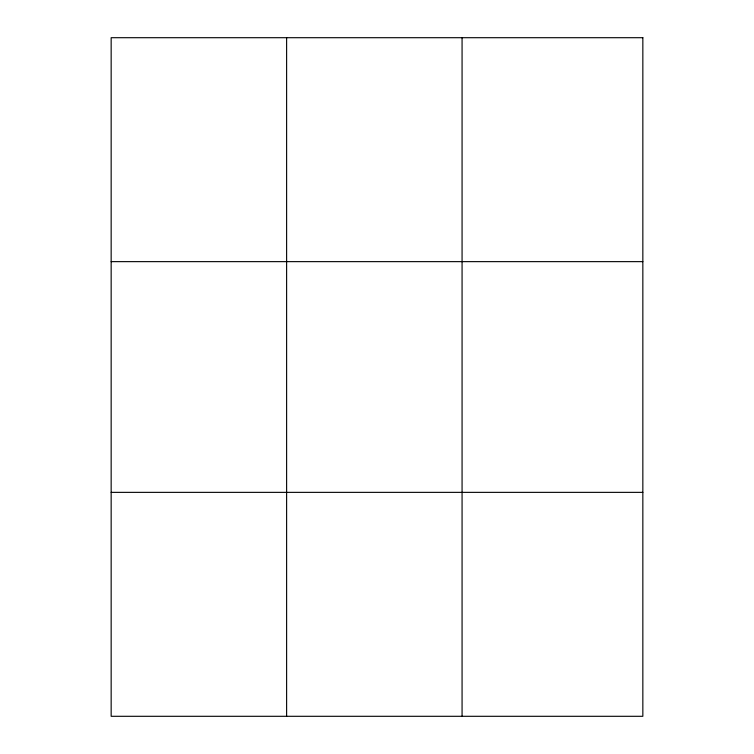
<?xml version="1.0" encoding="UTF-8"?>
<svg xmlns="http://www.w3.org/2000/svg" width="754" height="754" viewBox="0 0 754 754"><rect width="100%" height="100%" fill="white"/><g stroke="black" fill="none" stroke-linecap="round" stroke-linejoin="round"><path stroke-width="1.13" d="M286.614 37.7L286.614 716.3M462.07 37.7L462.07 716.3M111.158 261.638L642.842 261.638M111.158 492.362L642.842 492.362M642.842 37.7L642.842 716.3L111.158 716.3L111.158 37.7L642.842 37.7"/></g></svg>
